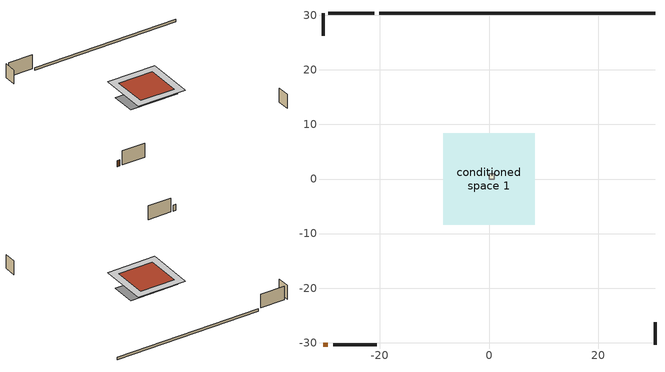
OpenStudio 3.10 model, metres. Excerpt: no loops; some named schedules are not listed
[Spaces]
conditioned space 1
 floor foundation (Slab1 construction): -8.42,-4.21 -8.42,4.21 8.42,4.21 8.42,-4.21 z-0.91
 floor adiabatic (AdiabaticFloorConstruction): -8.42,-8.42 -8.42,8.42 8.42,8.42 8.42,-8.42 z2.44
 wall outside (Wall1 construction): -21.06,30.41 -29.48,30.41 z0:4.88
 wall outside (Wall2 construction): 30.41,-30.41 30.41,-26.2 z0:4.88
 wall outside (Wall3 construction): -28.57,-30.41 -20.52,-30.41 z0:4.88
 wall outside (Wall4 construction): -30.41,30.41 -30.41,26.2 z0:4.88
 wall outside (AdiabaticWallConstruction): -30.41,-30.41 -29.49,-30.41 z0:2.03
 wall foundation (FoundationWall1 construction): 30.41,30.41 -20.13,30.41 z-0.91:0
 door (Door): -30.41,-30.41 -29.49,-30.41 z0:2.03
 ceiling adiabatic (AdiabaticFloorConstruction): 8.42,-8.42 8.42,8.42 -8.42,8.42 -8.42,-8.42 z2.44
 roof outside (Roof1 construction): -5.96,5.96 -5.96,-5.96 5.96,-5.96 5.96,5.96 z2.44
central ac and furnace airloop ret air space
 floor adiabatic (AdiabaticConst): 0,0 0,1 1,1 1,0 z0
 wall adiabatic (AdiabaticConst): 0,1 0,0 1,0 1,1 0,1 z0:1
 ceiling adiabatic (AdiabaticConst): 1,0 1,1 0,1 0,0 z1
[Site]
Buffalo Niagara Intl Ap_NY: Latitude {deg}=42.93; Longitude {deg}=-78.73; Time Zone {hr}=-5; Elevation {m}=215; Terrain=Suburbs; Keep Site Location Information=Yes
[Site:GroundTemperature:Shallow]
4.30207, 2.29327, 2.1324, 3.08568, 6.91256, 10.7216, 14.0239, 16.1158, 16.2935, 14.5921, 11.374, 7.68183
[Site:WaterMainsTemperature]
Calculation Method=Schedule; Temperature Schedule=mains temperature schedule
[Building]
Building 1
[Material] Roughness=Rough
Name | Thickness {m} | Conductivity {W/m-K} | Density {kg/m3} | Specific Heat {J/kg-K} | Thermal Absorptance | Solar Absorptance | Visible Absorptance
asphalt or fiberglass shingles | 0.00635 | 0.162714 | 1121.4 | 1465.45 | 0.9 | 0.85 | 0.85
roof stud and cavity | 0.0889 | 0.491901 | 50.32683 | 1063.81 | 0.9 | 0.7 | 0.7
gypsum board | 0.00254 | 0.160291 | 801 | 837.4 | 0.9 | 0.6 | 0.6
wood siding | 0.0254 | 0.102417 | 544.68 | 1172.36 | 0.9 | 0.7 | 0.7
osb sheathing 0.5 in. | 0.0127 | 0.115458 | 512.64 | 1214.23 | 0.9 | 0.7 | 0.7
wall stud and cavity | 0.1397 | 0.0929022 | 139.0536 | 1170.24 | 0.9 | 0.7 | 0.7
gypsum board 1 | 0.0127 | 0.160291 | 801 | 837.4 | 0.9 | 0.6 | 0.6
concrete 8.0 in. | 0.2032 | 1.803125 | 2242.8 | 837.4 | 0.9 | 0.7 | 0.7
concrete 4.0 in. | 0.1016 | 1.803125 | 2242.8 | 837.4 | 0.9 | 0.7 | 0.7
door material | 0.04445 | 0.0716541 | 512.64 | 1214.23 | 0.9 | 0.7 | 0.7
wood siding 1 | 0.0254 | 0.102417 | 544.68 | 1172.36
wall rigid ins; floor rigid ins | 0.512978 | 0.029427 | 32.04 | 1214.23 | 0.9 | 0.7 | 0.7
wall stud and cavity 1 | 0.0889 | 0.380278 | 52.3479 | 1209.89 | 0.9 | 0.7 | 0.7
floor stud and cavity | 0.1397 | 1.75129 | 37.0049 | 1207.88 | 0.9 | 0.7 | 0.7
osb sheathing 0.75 in. | 0.01905 | 0.115458 | 512.64 | 1214.23 | 0.9 | 0.7 | 0.7
floor covering | 0.0127 | 0.0433444 | 54.468 | 1339.84 | 0.9 | 0.6 | 0.6
wall stud and cavity 2 | 0.0889 | 0.391764 | 83.0341 | 1211.67 | 0.9 | 0.7 | 0.7
furniture material conditioned space 1 | 0.1524 | 0.115458 | 640.8 | 1214.23 | 0.9 | 0.6 | 0.6
[Construction]
Roof1 construction: asphalt or fiberglass shingles, roof stud and cavity, gypsum board
Wall1 construction; Wall2 construction; Wall3 construction; Wall4 construction: wood siding, osb sheathing 0.5 in., wall stud and cavity, gypsum board 1
FoundationWall1 construction: concrete 8.0 in.
Slab1 construction: concrete 4.0 in.
Door: door material
AdiabaticWallConstruction: wood siding 1, wall rigid ins, wall stud and cavity 1, gypsum board 1
AdiabaticFloorConstruction: floor stud and cavity, floor rigid ins, osb sheathing 0.75 in., floor covering
PartitionWallConstruction: gypsum board 1, wall stud and cavity 2, gypsum board 1
furniture construction conditioned space 1: furniture material conditioned space 1
AdiabaticConst: Adiabatic
[Material:NoMass]
Adiabatic: Roughness=Rough; Thermal Resistance {m2-K/W}=176.1
[ThermalZone] Multiplier=1; Use Ideal Air Loads=No
Name | Volume {m3} | Thermostat
conditioned space | 475.794 | conditioned space temperature setpoint
central ac and furnace airloop ret air zone | 1
[Sizing:Zone]
central ac and furnace airloop ret air zone: Zone Cooling Design Supply Air Temperature Input Method=SupplyAirTemperature; Zone Cooling Design Supply Air Temperature {C}=14; Zone Cooling Design Supply Air Temperature Difference {deltaC}=11.11; Zone Heating Design Supply Air Temperature Input Method=SupplyAirTemperature; Zone Heating Design Supply Air Temperature {C}=40; Zone Heating Design Supply Air Temperature Difference {deltaC}=11.11; Zone Cooling Design Supply Air Humidity Ratio {kg-H2O/kg-air}=0.0085; Zone Heating Design Supply Air Humidity Ratio {kg-H2O/kg-air}=0.008; Cooling Design Air Flow Method=DesignDay; Heating Design Air Flow Method=DesignDay; Account for Dedicated Outdoor Air System=No; Dedicated Outdoor Air System Control Strategy=NeutralSupplyAir; Dedicated Outdoor Air Low Setpoint Temperature for Design {C}=autosize; Dedicated Outdoor Air High Setpoint Temperature for Design {C}=autosize; Zone Load Sizing Method=Sensible Load Only No Latent Load; Zone Latent Cooling Design Supply Air Humidity Ratio Input Method=HumidityRatioDifference; Zone Cooling Design Supply Air Humidity Ratio Difference {kgWater/kgDryAir}=0.005; Zone Latent Heating Design Supply Air Humidity Ratio Input Method=HumidityRatioDifference; Zone Humidification Design Supply Air Humidity Ratio Difference {kgWater/kgDryAir}=0.005; Sizing Option=Coincident
[Space]
Name | Thermal Zone | Volume {m3}
conditioned space 1 | conditioned space | 475.794
central ac and furnace airloop ret air space | central ac and furnace airloop ret air zone
[ThermostatSetpoint:DualSetpoint]
conditioned space temperature setpoint: Heating Setpoint Temperature Schedule=heating setpoint; Cooling Setpoint Temperature Schedule=cooling setpoint; Temperature Difference Between Cutout And Setpoint {deltaC}=0
[Foundation:Kiva]
Foundation Kiva 1: Initial Indoor Air Temperature {C}=20; Wall Height Above Grade {m}=0; Wall Depth Below Slab {m}=0.2032
[Foundation:Kiva:Settings]
Soil Conductivity {W/m-K}=1.731; Soil Density {kg/m3}=1842.3; Soil Specific Heat {J/kg-K}=418.7; Ground Solar Absorptivity=0.9; Ground Thermal Absorptivity=0.9; Ground Surface Roughness {m}=0.03; Far-Field Width {m}=40; Deep-Ground Boundary Condition=ZeroFlux; Deep-Ground Depth {m}=40; Minimum Cell Dimension {m}=0.2; Maximum Cell Growth Coefficient=3; Simulation Timestep=Timestep
[SurfaceProperty:ExposedFoundationPerimeter]
Slab1: Exposed Perimeter Calculation Method=TotalExposedPerimeter; Total Exposed Perimeter {m}=50.53584
[InternalMass:Definition] Design Level Calculation Method=SurfaceArea
Name | Construction | Surface Area {m2}
partition wall mass | PartitionWallConstruction | 283.819
furniture mass conditioned space 1 | furniture construction conditioned space 1 | 170.291
[InternalMass] Space or SpaceType=conditioned space 1; Multiplier=1
Name | Internal Mass Definition
partition wall mass | partition wall mass
furniture mass conditioned space 1 | furniture mass conditioned space 1
[Fan:SystemModel]
central ac and furnace supply fan: Availability Schedule=Always On Discrete; Design Maximum Air Flow Rate {m3/s}=0.778713; Speed Control Method=Discrete; Electric Power Minimum Flow Rate Fraction=0.2; Design Pressure Rise {Pa}=500; Motor Efficiency=1; Motor In Air Stream Fraction=1; Design Electric Power Consumption {W}=autosize; Design Power Sizing Method=PowerPerFlow; Electric Power Per Unit Flow Rate {W/(m3/s)}=1059.44; Electric Power Per Unit Flow Rate Per Unit Pressure {W-s/m3-Pa}=1.66667; Fan Total Efficiency=0.7; Motor Loss Radiative Fraction=0; Speed Flow Fraction 1=0.67939; Speed Electric Power Fraction 1=0.61405; Speed Flow Fraction 2=1; Speed Electric Power Fraction 2=1
[EnergyManagementSystem:Sensor]
Name | Output Variable or Output Meter Index Key | Output Variable or Output Meter
central_ac_and_furnace_supply_fan_s; central_ac_and_furnace_supply_fan_s_1 | central ac and furnace supply fan | Fan Electricity Energy
out_pb_s |  | Site Outdoor Air Barometric Pressure
out_wt_s; central_ac_and_furnace_airloop_0_DZ_W_s |  | Site Outdoor Air Humidity Ratio
site_vw_s |  | Site Wind Speed
cool_season | cooling season schedule | Schedule Value
central_ac_and_furnace_airloop_Fan_RTF_s | central ac and furnace supply fan | Fan Runtime Fraction Speed 1
central_ac_and_furnace_airloop_Fan_RTF_s_1 | central ac and furnace supply fan | Fan Runtime Fraction Speed 2
central_ac_and_furnace_airloop_AH_MFR_s | Node 4 | System Node Mass Flow Rate
central_ac_and_furnace_airloop_AH_VFR_s | Node 4 | System Node Current Density Volume Flow Rate
central_ac_and_furnace_airloop_AH_Tout_s | Node 4 | System Node Temperature
central_ac_and_furnace_airloop_AH_Wout_s | Node 4 | System Node Humidity Ratio
central_ac_and_furnace_airloop_RA_T_s | Node 7 | System Node Temperature
central_ac_and_furnace_airloop_Ra_W_s | Node 7 | System Node Humidity Ratio
central_ac_and_furnace_airloop_0_DZ_T_s | Environment | Site Outdoor Air Drybulb Temperature
natural_vent_s | natural vent schedule | Schedule Value
htg_sp_s | heating setpoint | Schedule Value
clg_sp_s | cooling setpoint | Schedule Value
mech_vent_range_fan_0_sch_s | mech vent range fan 0 schedule | Schedule Value
mech_vent_bath_fan_0_sch_s | mech vent bath fan 0 schedule | Schedule Value
clothes_dryer_exhaust_0_sch_s | clothes_dryer | Schedule Value
htg_load_cond |  | Heating:EnergyTransfer:Zone:CONDITIONED SPACE
clg_load_cond |  | Cooling:EnergyTransfer:Zone:CONDITIONED SPACE
htg_load_duct |  | Heating:EnergyTransfer:Zone:CENTRAL AC AND FURNACE AIRLOOP RET AIR ZONE
clg_load_duct |  | Cooling:EnergyTransfer:Zone:CENTRAL AC AND FURNACE AIRLOOP RET AIR ZONE
[EnergyManagementSystem:Program]
central_ac_and_furnace_supply_fan_disaggregate_program: Set central_ac_and_furnace_supply_fan_clg = 0; If central_ac_and_furnace_clg_coil_s > 0; Set central_ac_and_furnace_supply_fan_clg = central_ac_and_furnace_supply_fan_s; EndIf
central_ac_and_furnace_supply_fan_disaggregate_program_1: Set central_ac_and_furnace_supply_fan_primary_htg = 0; If central_ac_and_furnace_htg_coil_s > 0; Set central_ac_and_furnace_supply_fan_primary_htg = central_ac_and_furnace_supply_fan_s_1; EndIf
water_heater_EC_adj: If WarmupFlag == 0; Set dhw_e_cons = water_heater_energy + water_heater_on_cycle_parasitic + water_heater_off_cycle_parasitic; Set water_heater_ec_adj_act = 0.0 * dhw_e_cons / 1; EndIf
fridge_schedule_program: Set Tin = fridge_tin_s*(9.0/5.0)+32.0; Set fridge_schedule_act = 0; If (Hour == 0); Set fridge_schedule_act = (-0.487+0.019*Tin); ElseIf (Hour == 1); Set fridge_schedule_act = (-0.34+0.016*Tin); ElseIf (Hour == 2); Set fridge_schedule_act = (-0.37+0.017*Tin); ElseIf (Hour == 3); Set fridge_schedule_act = (-0.361+0.016*Tin); ElseIf (Hour == 4); Set fridge_schedule_act = (-0.515+0.018*Tin); ElseIf (Hour == 5); Set fridge_schedule_act = (-0.684+0.021*Tin); ElseIf (Hour == 6); Set fridge_schedule_act = (-0.471+0.019*Tin); ElseIf (Hour == 7); Set fridge_schedule_act = (-0.159+0.015*Tin); ElseIf (Hour == 8); Set fridge_schedule_act = (-0.079+0.015*Tin); ElseIf (Hour == 9); Set fridge_schedule_act = (-0.417+0.019*Tin); ElseIf (Hour == 10); Set fridge_schedule_act = (-0.411+0.018*Tin); ElseIf (Hour == 11); Set fridge_schedule_act = (-0.386+0.018*Tin); ElseIf (Hour == 12); Set fridge_schedule_act = (-0.24+0.016*Tin); ElseIf (Hour == 13); Set fridge_schedule_act = (-0.314+0.017*Tin); ElseIf (Hour == 14); Set fridge_schedule_act = (-0.16+0.015*Tin); ElseIf (Hour == 15); Set fridge_schedule_act = (-0.121+0.015*Tin); ElseIf (Hour == 16); Set fridge_schedule_act = (-0.469+0.02*Tin); ElseIf (Hour == 17); Set fridge_schedule_act = (-0.412+0.02*Tin); ElseIf (Hour == 18); Set fridge_schedule_act = (-0.091+0.017*Tin); ElseIf (Hour == 19); Set fridge_schedule_act = (0.077+0.014*Tin); ElseIf (Hour == 20); Set fridge_schedule_act = (-0.118+0.016*Tin); ElseIf (Hour == 21); Set fridge_schedule_act = (-0.247+0.017*Tin); ElseIf (Hour == 22); Set fridge_schedule_act = (-0.445+0.019*Tin); ElseIf (Hour == 23); Set fridge_schedule_act = (-0.544+0.02*Tin); EndIf
central_ac_and_furnace_airloop_0_duct_program: Set central_ac_and_furnace_airloop_AH_MFR = central_ac_and_furnace_airloop_AH_MFR_s; Set central_ac_and_furnace_airloop_Fan_RTF = 0; Set central_ac_and_furnace_airloop_Fan_RTF = central_ac_and_furnace_airloop_Fan_RTF + central_ac_and_furnace_airloop_Fan_RTF_s; Set central_ac_and_furnace_airloop_Fan_RTF = central_ac_and_furnace_airloop_Fan_RTF + central_ac_and_furnace_airloop_Fan_RTF_s_1; Set central_ac_and_furnace_airloop_AH_VFR = central_ac_and_furnace_airloop_AH_VFR_s; Set central_ac_and_furnace_airloop_AH_Tout = central_ac_and_furnace_airloop_AH_Tout_s; Set central_ac_and_furnace_airloop_AH_Wout = central_ac_and_furnace_airloop_AH_Wout_s; Set central_ac_and_furnace_airloop_RA_T = central_ac_and_furnace_airloop_RA_T_s; Set central_ac_and_furnace_airloop_Ra_W = central_ac_and_furnace_airloop_Ra_W_s; Set central_ac_and_furnace_airloop_0_DZ_T = central_ac_and_furnace_airloop_0_DZ_T_s; Set central_ac_and_furnace_airloop_0_DZ_W = central_ac_and_furnace_airloop_0_DZ_W_s; Run central_ac_and_furnace_airloop_0_duct_subroutine; Set central_ac_and_furnace_airloop_0_SupSensLkToCond_act = central_ac_and_furnace_airloop_0_SupSensLkToCond; Set central_ac_and_furnace_airloop_0_SupLatLkToCond_act = central_ac_and_furnace_airloop_0_SupLatLkToCond; Set central_ac_and_furnace_airloop_0_SupCondToLv_act = central_ac_and_furnace_airloop_0_SupCondToLv; Set central_ac_and_furnace_airloop_0_RetSensLkToRP_act = central_ac_and_furnace_airloop_0_RetSensLkToRP; Set central_ac_and_furnace_airloop_0_RetLatLkToRP_act = central_ac_and_furnace_airloop_0_RetLatLkToRP; Set central_ac_and_furnace_airloop_0_RetCondToRP_act = central_ac_and_furnace_airloop_0_RetCondToRP; Set central_ac_and_furnace_airloop_0_RetCondToDZ_act = central_ac_and_furnace_airloop_0_RetCondToDZ; Set central_ac_and_furnace_airloop_0_SupCondToDZ_act = central_ac_and_furnace_airloop_0_SupCondToDZ; Set central_ac_and_furnace_airloop_0_SupSensLkToDZ_act = central_ac_and_furnace_airloop_0_SupSensLkToDZ; Set central_ac_and_furnace_airloop_0_SupLatLkToDZ_act = central_ac_and_furnace_airloop_0_SupLatLkToDZ
natural_vent_program: Set Tin = tin_s; Set Tout = tout_s; Set Wout = out_wt_s; Set Pbar = out_pb_s; Set Phiout = (@RhFnTdbWPb Tout Wout Pbar); Set MaxHR = 0.0115; Set Tnvsp = (htg_sp_s + clg_sp_s) / 2; Set NVavail = natural_vent_s; Set ClgSsnAvail = cool_season; Set Qnv = 0; Set Qwhf = 0; Set whole_house_fan_act = 0; If ((Wout < MaxHR) && (Tin > Tout) && (Tin > Tnvsp) && (ClgSsnAvail > 0)); Set WHF_Flow = 0; Set Adj = (Tin-Tnvsp)/(Tin-Tout); Set Adj = (@Min Adj 1); Set Adj = (@Max Adj 0); If (WHF_Flow > 0); Set Qwhf = WHF_Flow*Adj; Set WHF_W = 0; Set whole_house_fan_act = WHF_W*Adj; ElseIf (NVavail > 0); Set NVArea = 0.0; Set Cs = 0.00010369906700593723; Set Cw = 2.3838753883913583e-05; Set Tdiff = Tin-Tout; Set dT = (@Abs Tdiff); Set Vwind = site_vw_s; Set SGNV = NVArea*Adj*((((Cs*dT)+(Cw*(Vwind^2)))^0.5)/1000); Set MaxNV = 2.6432989714559993; Set Qnv = (@Min SGNV MaxNV); EndIf; EndIf; Set natural_vent_flow_act = Qnv; Set whole_house_fan_flow_act = Qwhf; Set natural_vent_program_Qnv = Qnv; Set natural_vent_program_Qwhf = Qwhf
infil_program: Set p_m = 0.14; Set p_s = 0.22; Set s_m = 270; Set s_s = 370; Set z_m = 9.99744; Set z_s = 2.8194000000000004; Set f_t = (((s_m/z_m)^p_m)*((z_s/s_s)^p_s)); Set Tdiff = tin_s-tout_s; Set dT = @Abs Tdiff; Set c = 0.0614; Set Cs = 0.0661; Set Cw = 0.1488; Set n = 0.65; Set sft = (f_t*0.54); Set temp1 = ((c*Cw)*((sft*site_vw_s)^(2*n)))^2; Set Qinf = (((c*Cs*(dT^n))^2)+temp1)^0.5; Set Qinf = (@Max Qinf 0); Set mech_vent_house_fan_sensible_load_act = 0.0; Set mech_vent_house_fan_latent_load_act = 0.0; Set OASupInPb = out_pb_s; Set OASupInTemp = tout_s; Set OASupInW = out_wt_s; Set OASupRho = (@RhoAirFnPbTdbW OASupInPb OASupInTemp OASupInW); Set OASupCp = (@CpAirFnW OASupInW); Set OASupInEnth = (@HFnTdbW OASupInTemp OASupInW); Set ZoneTemp = tin_s; Set ZoneW = win_s; Set ZoneCp = (@CpAirFnW ZoneW); Set ZoneAirEnth = (@HFnTdbW ZoneTemp ZoneW); Set mech_vent_house_fan_cfis_act = 0.0; Set QWHV_cfis_sup = 0.0; Set QWHV_cfis_suppl_sup = 0.0; Set QWHV_cfis_suppl_exh = 0.0; Set Qrange = 0; Set Qrange = Qrange + 0.04719 * mech_vent_range_fan_0_sch_s; Set Qbath = 0; Set Qbath = Qbath + 0.04719 * mech_vent_bath_fan_0_sch_s; Set Qdryer = 0; Set Qdryer = Qdryer + 0.15118 * clothes_dryer_exhaust_0_sch_s; Set QWHV_sup = 0.0; Set QWHV_exh = 0.0; Set Qsupply = QWHV_sup + QWHV_cfis_sup + QWHV_cfis_suppl_sup; Set Qexhaust = Qrange + Qbath + Qdryer + QWHV_exh + QWHV_cfis_suppl_exh; Set Qfan = (@Max Qexhaust Qsupply); Set Qducts = 0; Set Qducts = Qducts - central_ac_and_furnace_airloop_0_DuctImbalLkSupFanEquivCond; Set Qducts = Qducts + central_ac_and_furnace_airloop_0_DuctImbalLkExhFanEquivCond; If Qducts < 0; Set Qsupply = Qsupply - Qducts; Else; Set Qexhaust = Qexhaust + Qducts; EndIf; Set Qfan_with_ducts = (@Max Qexhaust Qsupply); Set Qimb = (@Abs (Qsupply - Qexhaust)); If Qinf + Qimb > 0; Set Qtot = Qfan_with_ducts + (Qinf^2) / (Qinf + Qimb); Else; Set Qtot = Qfan_with_ducts; EndIf; Set Qinf_adj = Qtot - Qfan; Set infil_flow_act = Qinf_adj; Set infil_program_Qinf = Qinf_adj; Set infil_program_Qfan = Qfan; Set Qload = Qfan; Set Effectiveness_Sens = 0.0; Set Effectiveness_Lat = 0.0; Set Fan_MFR = Qload * OASupRho; Set ZoneInEnth = OASupInEnth; Set ZoneInTemp = OASupInTemp; Set FanTotalToCond = Fan_MFR * (ZoneInEnth - ZoneAirEnth); Set FanSensToCond = Fan_MFR * ZoneCp * (ZoneInTemp - ZoneTemp); Set FanLatToCond = FanTotalToCond - FanSensToCond; Set mech_vent_house_fan_sensible_load_act = mech_vent_house_fan_sensible_load_act + FanSensToCond; Set mech_vent_house_fan_latent_load_act = mech_vent_house_fan_latent_load_act + FanLatToCond
[ElectricEquipment:Definition] Design Level Calculation Method=EquipmentLevel
Name | Design Level {W} | Fraction Latent | Fraction Radiant | Fraction Lost
ceiling fan | 58.3651 | 0 | 0.558 | 0
clothes washer | 1243.65 | 0.03 | 0.162 | 0.7
clothes dryer | 485.805 | 0.015 | 0.081 | 0.85
dishwasher | 724.42 | 0.3 | 0.18 | 0.4
fridge | 78.8813 | 0 | 0.6 | 0
cooking range | 102.038 | 0.16 | 0.384 | 0.2
misc tv | 407.323 | 0 | 0.6 | 0
misc plug loads | 514.959 | 0.045 | 0.513 | 0.1
whole house fan; mech vent house fan | 0 | 0 | 0 | 1
mech vent house fan cfis | 0 | 0 | 0 | 0
mech vent range fan 0; mech vent bath fan 0 | 30 | 0 | 0 | 1
[ElectricEquipment] Space or SpaceType=conditioned space 1
Name | Electric Equipment Definition | Schedule
ceiling fan | ceiling fan | ceiling_fan
clothes washer | clothes washer | clothes_washer
clothes dryer | clothes dryer | clothes_dryer
dishwasher | dishwasher | dishwasher
fridge | fridge | fridge schedule
cooking range | cooking range | cooking_range
misc tv | misc tv | plug_loads_tv
misc plug loads | misc plug loads | plug_loads_other
whole house fan | whole house fan | Always On Discrete
mech vent house fan | mech vent house fan | mech vent house fan schedule
mech vent house fan cfis | mech vent house fan cfis | mech vent house fan cfis schedule
mech vent range fan 0 | mech vent range fan 0 | mech vent range fan 0 schedule
mech vent bath fan 0 | mech vent bath fan 0 | mech vent bath fan 0 schedule
[OtherEquipment:Definition] Design Level Calculation Method=EquipmentLevel
Name | Design Level {W} | Fraction Latent | Fraction Radiant | Fraction Lost
water heater energy adjustment1 | 0.01 | 0 | 0 | 1
clothes dryer 2 | 6453.99 | 0.015 | 0.081 | 0.85
cooking range 2 | 2990.45 | 0.16 | 0.384 | 0.2
general water use sensible | -52.5013 | 0 | 0.6 | 0
general water use latent | 53.2715 | 1 | 0 | 0
central ac and furnace airloop_0 SupSensLkToCond; central ac and furnace airloop_0 SupCondToLv; central ac and furnace airloop_0 RetCondToRP; central ac and furnace airloop_0 RetSensLkToRP; mech vent house fan sensible load | 0 | 0 | 0 | 0
central ac and furnace airloop_0 SupLatLkToCond; central ac and furnace airloop_0 RetLatLkToRP; mech vent house fan latent load | 0 | 1 | 0 | 0
central ac and furnace airloop_0 SupCondToDZ; central ac and furnace airloop_0 RetCondToDZ; central ac and furnace airloop_0 SupSensLkToDZ; central ac and furnace airloop_0 SupLatLkToDZ | 0 | 0 | 0 | 1
[OtherEquipment]
Name | Other Equipment Definition | Space or SpaceType | Schedule | Fuel Type
water heater energy adjustment1 | water heater energy adjustment1 | conditioned space 1 | Always On Discrete | NaturalGas
clothes dryer 1 | clothes dryer 2 | conditioned space 1 | clothes_dryer | NaturalGas
cooking range 1 | cooking range 2 | conditioned space 1 | cooking_range | NaturalGas
general water use sensible | general water use sensible | conditioned space 1 | general water use schedule
general water use latent | general water use latent | conditioned space 1 | general water use schedule
central ac and furnace airloop_0 SupSensLkToCond | central ac and furnace airloop_0 SupSensLkToCond | conditioned space 1 | Always On Discrete
central ac and furnace airloop_0 SupLatLkToCond | central ac and furnace airloop_0 SupLatLkToCond | conditioned space 1 | Always On Discrete
central ac and furnace airloop_0 SupCondToLv | central ac and furnace airloop_0 SupCondToLv | conditioned space 1 | Always On Discrete
central ac and furnace airloop_0 RetCondToRP | central ac and furnace airloop_0 RetCondToRP | central ac and furnace airloop ret air space | Always On Discrete
central ac and furnace airloop_0 RetSensLkToRP | central ac and furnace airloop_0 RetSensLkToRP | central ac and furnace airloop ret air space | Always On Discrete
central ac and furnace airloop_0 RetLatLkToRP | central ac and furnace airloop_0 RetLatLkToRP | central ac and furnace airloop ret air space | Always On Discrete
central ac and furnace airloop_0 SupCondToDZ | central ac and furnace airloop_0 SupCondToDZ | conditioned space 1 | Always On Discrete
central ac and furnace airloop_0 RetCondToDZ | central ac and furnace airloop_0 RetCondToDZ | conditioned space 1 | Always On Discrete
central ac and furnace airloop_0 SupSensLkToDZ | central ac and furnace airloop_0 SupSensLkToDZ | conditioned space 1 | Always On Discrete
central ac and furnace airloop_0 SupLatLkToDZ | central ac and furnace airloop_0 SupLatLkToDZ | conditioned space 1 | Always On Discrete
mech vent house fan sensible load | mech vent house fan sensible load | conditioned space 1 | Always On Discrete
mech vent house fan latent load | mech vent house fan latent load | conditioned space 1 | Always On Discrete
[WaterUse:Equipment:Definition]
Name | Peak Flow Rate {m3/s}
clothes washer | 5.17561e-06
dishwasher | 5.01845e-06
[Lights:Definition]
interior lighting: Design Level Calculation Method=LightingLevel; Lighting Level {W}=1403.41; Fraction Radiant=0.6; Fraction Visible=0.2; Return Air Fraction=0
[Lights]
interior lighting: Lights Definition=interior lighting; Space or SpaceType=conditioned space 1; Schedule=lighting_interior; Fraction Replaceable=1
[Exterior:Lights:Definition]
exterior lighting: Design Level {W}=58.1671
[Exterior:Lights]
exterior lighting: Exterior Lights Definition=exterior lighting; Schedule=exterior lighting schedule
[People:Definition]
occupants: Number of People Calculation Method=People; Number of People {people}=3; Fraction Radiant=0.314171; Sensible Heat Fraction=0.56303; Carbon Dioxide Generation Rate {m3/s-W}=0; Enable ASHRAE 55 Comfort Warnings=No; Mean Radiant Temperature Calculation Type=EnclosureAveraged
[People]
occupants: People Definition=occupants; Space or SpaceType=conditioned space 1; Number of People Schedule=occupants; Activity Level Schedule=occupants activity schedule; Multiplier=1
[SpaceInfiltration:DesignFlowRate] Space or SpaceType=conditioned space 1; Schedule=Always On Discrete; Design Flow Rate Calculation Method=Flow/Space; Design Flow Rate {m3/s}=0; Density Basis=Outdoor
natural vent flow; whole house fan flow; infil flow
